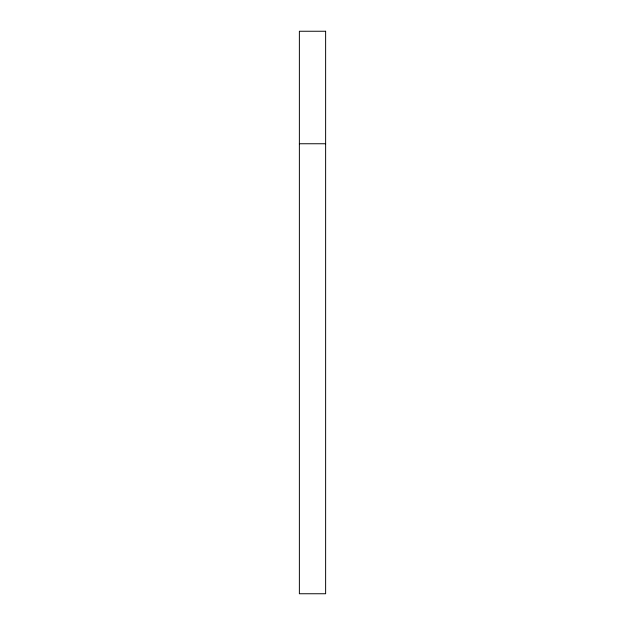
<?xml version="1.0" encoding="UTF-8"?>
<svg xmlns="http://www.w3.org/2000/svg" width="625" height="625" viewBox="0 0 625 625"><rect width="100%" height="100%" fill="white"/><g stroke="black" fill="none" stroke-linecap="round" stroke-linejoin="round"><path stroke-width="0.94" d="M299.375 143.75L325.625 143.75M325.625 31.25L299.375 31.25L299.375 593.75L325.625 593.75L325.625 31.25"/></g></svg>
